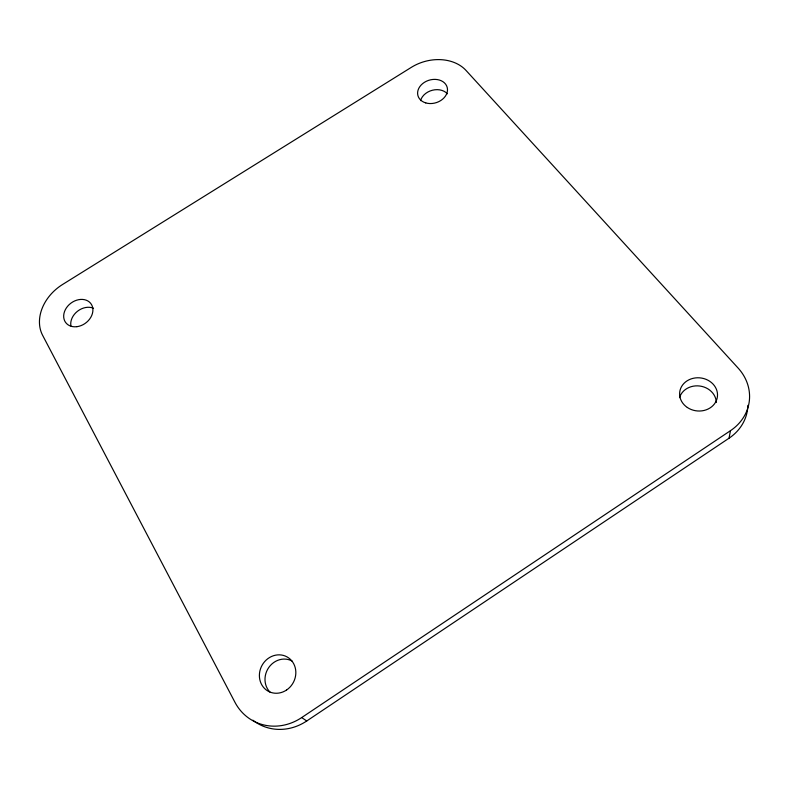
<?xml version="1.0" encoding="UTF-8"?>
<svg xmlns="http://www.w3.org/2000/svg" width="789" height="789" viewBox="0 0 789 789"><rect width="100%" height="100%" fill="white"/><g stroke="black" fill="none" stroke-linecap="round" stroke-linejoin="round"><path stroke-width="1.18" d="M729.046 438.201L730.466 430.686A50.664 44.273 6.8 0 0 738.06 367.999L466.023 70.438A40.564 31.432 -16.6 0 0 411.365 67.331L62.528 284.513A42.044 33 -37.1 0 0 42.616 335.325L234.925 702.24A52.212 47.587 -62.3 0 0 301.674 717.586L306.763 720.968L729.046 438.201A49.924 43.77 7.3 0 0 747.873 405.359M301.674 717.586L730.466 430.686M306.763 720.968A51.443 46.985 -63 0 1 252.865 720.199M420.547 100.667A15.021 11.707 -16.5 0 1 432.352 90.252A15.021 11.707 -16.5 0 1 447.373 93.812M70.902 325.936A15.563 12.289 -37.2 0 1 77.539 311.221A15.563 12.289 -37.2 0 1 93.526 308.282M269.976 692.101A19.291 17.614 -63 0 1 268.862 667.386A19.291 17.614 -63 0 1 292.068 661.024M679.546 397.636A18.719 16.411 7.2 0 1 699.813 386.028A18.719 16.411 7.2 0 1 716.313 402.498M425.744 102.905A15.208 11.786 -16.6 0 0 447.481 89.157A15.208 11.786 -16.6 0 0 424.413 82.332A15.208 11.786 -16.6 0 0 425.744 102.905M76.918 326.676A15.76 12.377 -37.1 0 0 91.583 304.692A15.76 12.377 -37.1 0 0 66.365 307.937A15.76 12.377 -37.1 0 0 76.918 326.676M286.565 690.02A19.577 17.841 -62.3 0 0 286.89 656.813A19.577 17.841 -62.3 0 0 259.384 675.325A19.577 17.841 -62.3 0 0 286.565 690.02M687.327 407.479A18.995 16.599 6.8 0 0 717.408 396.759A18.995 16.599 6.8 0 0 690.967 378.957A18.995 16.599 6.8 0 0 687.327 407.479"/></g></svg>
